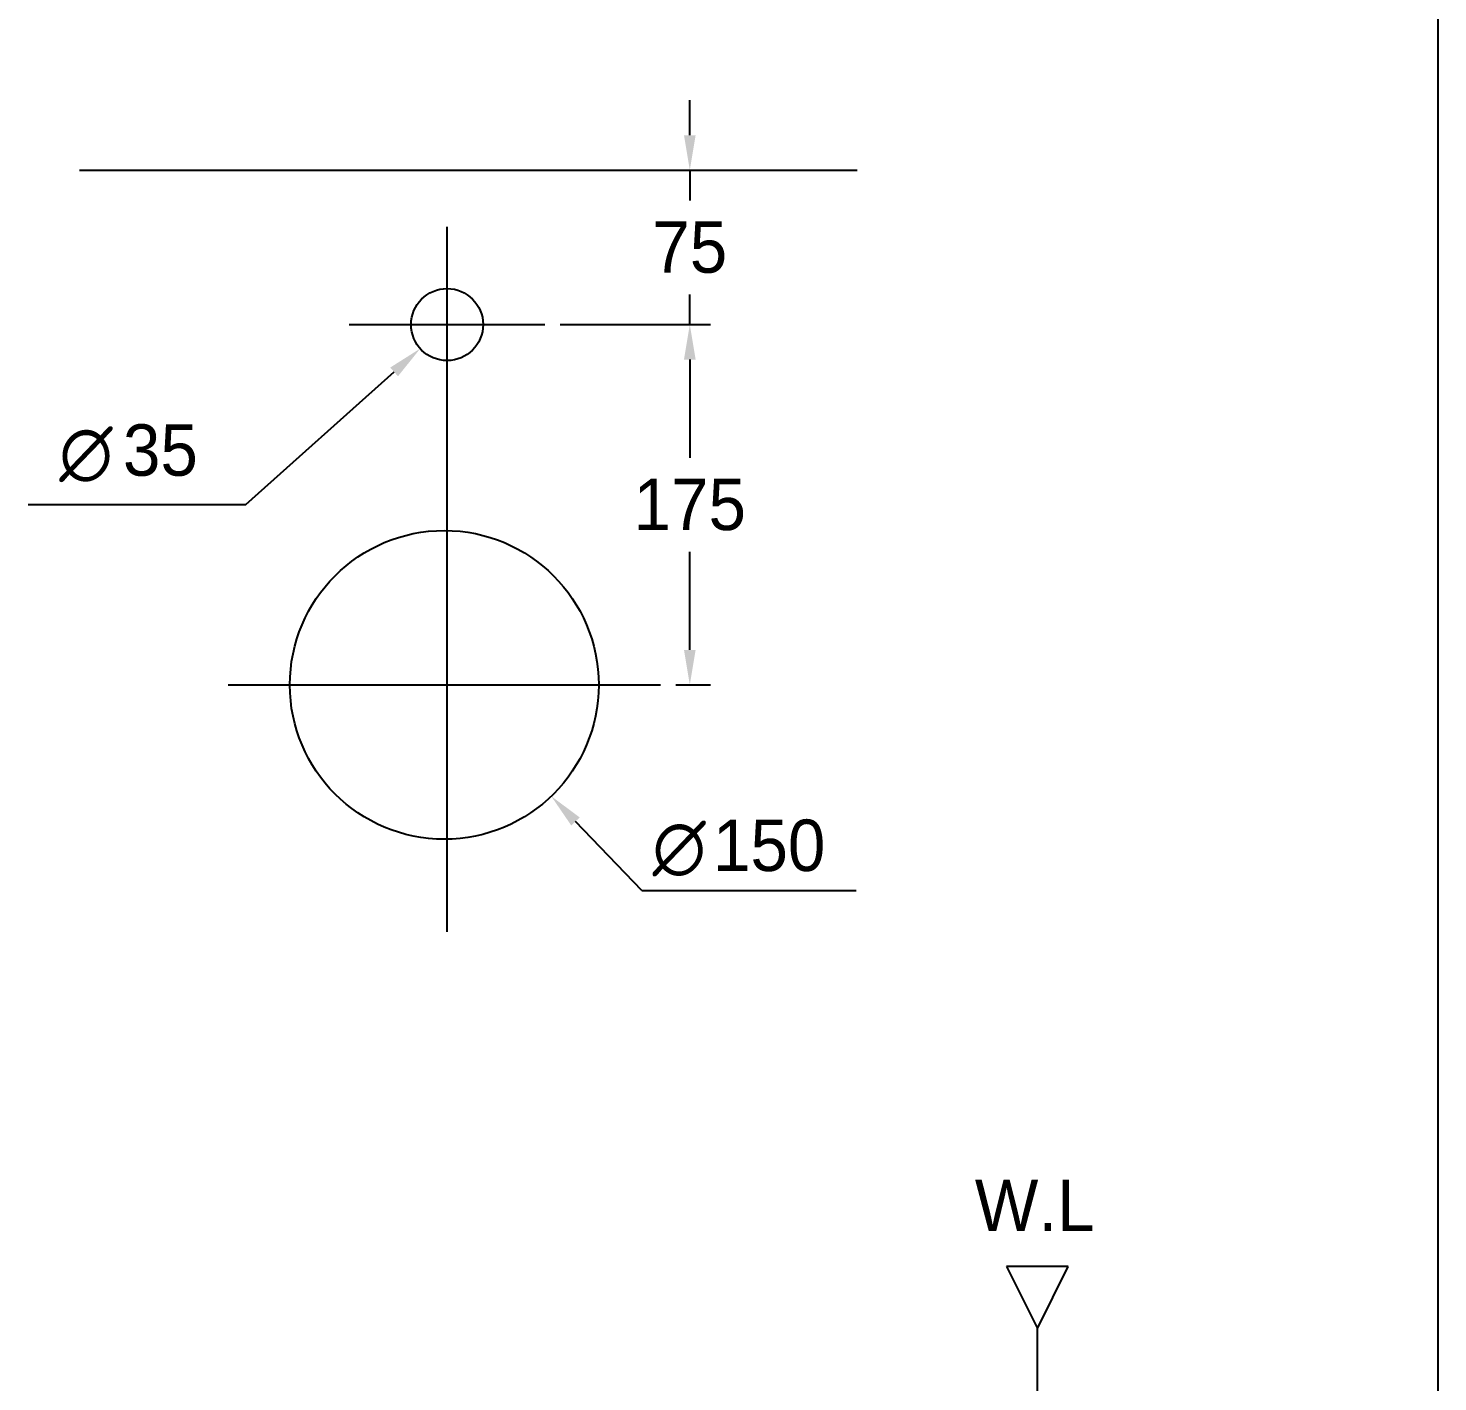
# Model space of a CAD drawing. Header units: millimetres. Extents: x 0 to 3800, y -67 to 2530.
# Drawn here: x 1115 to 1800, y 1215 to 1872 of the extents above; entities that cross this region are included whole.
import ezdxf
from ezdxf.enums import TextEntityAlignment as Align
from ezdxf.lldxf.tags import DXFTag

# ---------------------------------------------------------------- set-up
doc = ezdxf.new("R2010")
doc.units = ezdxf.units.MM
for name, color, linetype in [('TEXT', 7, 'Continuous'), ('도각라인', 255, 'Continuous'), ('외형선', 3, 'Continuous'), ('중심선', 1, 'DASHED'), ('치수선', 7, 'Continuous')]:
    doc.layers.add(name, color=color, linetype=linetype)
doc.styles.add('140911', font='HBATANG.TTF')
doc.styles.add('____', font='')
doc.styles.add('타이틀', font='H2GTRM.TTF', dxfattribs={"height": 25})
doc.styles.get('____').set_extended_font_data('굴림')
tags = doc.linetypes.add('DASHDOT', pattern=[70, 31, -13, 13, -13]).pattern_tags.tags
tags[10:11] = [DXFTag(74, 4), DXFTag(75, 0), DXFTag(340, '0'), DXFTag(46, 0.0), DXFTag(50, 0.0), DXFTag(44, 0.0), DXFTag(45, 0.0)]
tags[8:9] = [DXFTag(74, 4), DXFTag(75, 0), DXFTag(340, '0'), DXFTag(46, 0.0), DXFTag(50, 0.0), DXFTag(44, 0.0), DXFTag(45, 0.0)]
tags[6:7] = [DXFTag(74, 4), DXFTag(75, 0), DXFTag(340, '0'), DXFTag(46, 0.0), DXFTag(50, 0.0), DXFTag(44, 0.0), DXFTag(45, 0.0)]
tags[4:5] = [DXFTag(74, 4), DXFTag(75, 0), DXFTag(340, '0'), DXFTag(46, 0.0), DXFTag(50, 0.0), DXFTag(44, 0.0), DXFTag(45, 0.0)]
tags = doc.linetypes.add('DASHED', pattern=[25.72, 12.86, -12.86]).pattern_tags.tags
tags[6:7] = [DXFTag(74, 4), DXFTag(75, 0), DXFTag(340, '0'), DXFTag(46, 0.0), DXFTag(50, 0.0), DXFTag(44, 0.0), DXFTag(45, 0.0)]
tags[4:5] = [DXFTag(74, 4), DXFTag(75, 0), DXFTag(340, '0'), DXFTag(46, 0.0), DXFTag(50, 0.0), DXFTag(44, 0.0), DXFTag(45, 0.0)]
doc.dimstyles.new('MSADIM', dxfattribs={"dimtxt": 33, "dimasz": 17, "dimexe": 10, "dimexo": 7.5, "dimgap": 10, "dimtad": 0, "dimtih": 1, "dimtoh": 1, "dimdec": 0, "dimzin": 1, "dimdsep": 46, "dimtxsty": '____', "dimcen": 11.25, "dimadec": 0, "dimazin": 0, "dimtfac": 1, "dimtdec": 0, "dimtix": 1, "dimtmove": 0, "dimatfit": 3, "dimfxl": 1, "dimtolj": 1, "dimtzin": 1, "dimarcsym": 0})

# ---------------------------------------------------------------- blocks, each defined once
blk = doc.blocks.new('*D43')
at = {"layer": '치수선', "color": 0, "linetype": 'Continuous', "lineweight": -2, "transparency": 16777216}
for p, q in [((1436.65, 1820.33), (1436.65, 1837.33)), ((1427.39, 1803.33), (1446.65, 1803.33)), ((1436.65, 1803.33), (1436.65, 1788.65)), ((1436.65, 1728.33), (1436.65, 1743.01)), ((1373.75, 1728.33), (1446.65, 1728.33)), ((1436.65, 1711.33), (1436.65, 1694.33))]:
    blk.add_line(p, q, dxfattribs=at)
at = {"layer": '치수선', "color": 0, "linetype": 'Continuous', "transparency": 16777216}
for points in [[(1433.82, 1820.33), (1439.49, 1820.33), (1436.65, 1803.33)], [(1433.82, 1711.33), (1439.49, 1711.33), (1436.65, 1728.33)]]:
    blk.add_solid(points, dxfattribs=at)
at = {"layer": '치수선', "color": 0, "linetype": 'Continuous', "transparency": 16777216, "insert": (1436.65, 1765.83), "char_height": 25, "attachment_point": 5, "style": '____'}
blk.add_mtext('\\A1;75', dxfattribs=at)
blk = doc.blocks.new('*D44')
at = {"layer": '치수선', "color": 0, "linetype": 'Continuous', "lineweight": -2, "transparency": 16777216}
for p, q in [((1381.25, 1728.33), (1446.65, 1728.33)), ((1436.65, 1711.33), (1436.65, 1663.65)), ((1436.65, 1570.27), (1436.65, 1617.95)), ((1429.89, 1553.27), (1446.65, 1553.27))]:
    blk.add_line(p, q, dxfattribs=at)
at = {"layer": '치수선', "color": 0, "linetype": 'Continuous', "transparency": 16777216}
for points in [[(1433.82, 1711.33), (1439.49, 1711.33), (1436.65, 1728.33)], [(1433.82, 1570.27), (1439.49, 1570.27), (1436.65, 1553.27)]]:
    blk.add_solid(points, dxfattribs=at)
at = {"layer": '치수선', "color": 0, "linetype": 'Continuous', "transparency": 16777216, "insert": (1436.65, 1640.8), "char_height": 25, "attachment_point": 5, "style": '____'}
blk.add_mtext('\\A1;175', dxfattribs=at)

msp = doc.modelspace()

# ---------------------------------------------------------------- linework, layer by layer
msp.add_line((1413.41, 1453.31), (1517.53, 1453.31))
at = {"layer": '도각라인', "color": 7}
msp.add_line((1800, 2530), (1800, 0), dxfattribs=at)
at = {"layer": '외형선', "linetype": 'Continuous'}
for p, q in [((1140.24, 1803.33), (1518.02, 1803.33)), ((1620.48, 1270.64), (1590.48, 1270.64)), ((1590.48, 1270.64), (1605.48, 1240.64)), ((1605.48, 1240.64), (1620.48, 1270.64)), ((1605.48, 140.62), (1605.48, 1240.64))]:
    msp.add_line(p, q, dxfattribs=at)
for centre, radius in [((1318.75, 1728.33), 17.5), ((1317.39, 1553.27), 75)]:
    msp.add_circle(centre, radius, dxfattribs=at)
at = {"layer": '중심선', "linetype": 'DASHDOT'}
for p, q in [((1318.75, 1433.33), (1318.75, 1775.83)), ((1271.25, 1728.33), (1366.25, 1728.33)), ((1212.39, 1553.27), (1422.39, 1553.27))]:
    msp.add_line(p, q, dxfattribs=at)
at = {"layer": '치수선'}
for p, q in [((1221, 1640.97), (1293.02, 1705.34)), ((1115.27, 1640.97), (1221, 1640.97)), ((1413.41, 1453.31), (1381.12, 1486.92))]:
    msp.add_line(p, q, dxfattribs=at)
for points in [[(1291.13, 1707.45), (1294.91, 1703.23), (1305.7, 1716.67)], [(1383.17, 1488.89), (1379.08, 1484.96), (1369.35, 1499.18)]]:
    msp.add_solid(points, dxfattribs=at)

# ---------------------------------------------------------------- texts
at = {"layer": 'TEXT', "style": '타이틀'}
msp.add_text('W.L', height=25, dxfattribs=at).set_placement((1604.17, 1300.43), align=Align.MIDDLE)
at = {"layer": '치수선'}
for s, style, p in [('∅', '140911', (1130.41, 1653.39)), ('35', '타이틀', (1161.31, 1654.88)), ('∅', '140911', (1418.55, 1461.82)), ('150', '타이틀', (1447.93, 1462.84))]:
    msp.add_text(s, height=25, dxfattribs=dict(at, style=style)).set_placement(p)

# ---------------------------------------------------------------- dimensions: what is measured, and where the dimension line sits
at = {"layer": '치수선', "linetype": 'Continuous'}
dim = msp.add_linear_dim(base=(1436.65, 1803.33), p1=(1366.25, 1728.33), p2=(1419.89, 1803.33), angle=90, dimstyle='MSADIM', override={"dimtxt": 25}, dxfattribs=at)
dim.commit()
dim.dimension.update_dxf_attribs({"geometry": '*D43', "text_midpoint": (1436.65, 1765.83), "dimtype": 160})
dim = msp.add_linear_dim(base=(1436.65, 1728.33), p1=(1422.39, 1553.27), p2=(1373.75, 1728.33), angle=90, dimstyle='MSADIM', override={"dimtxt": 25}, dxfattribs=at)
dim.commit()
dim.dimension.update_dxf_attribs({"geometry": '*D44', "text_midpoint": (1436.65, 1640.8)})

doc.saveas('drawing.dxf')
